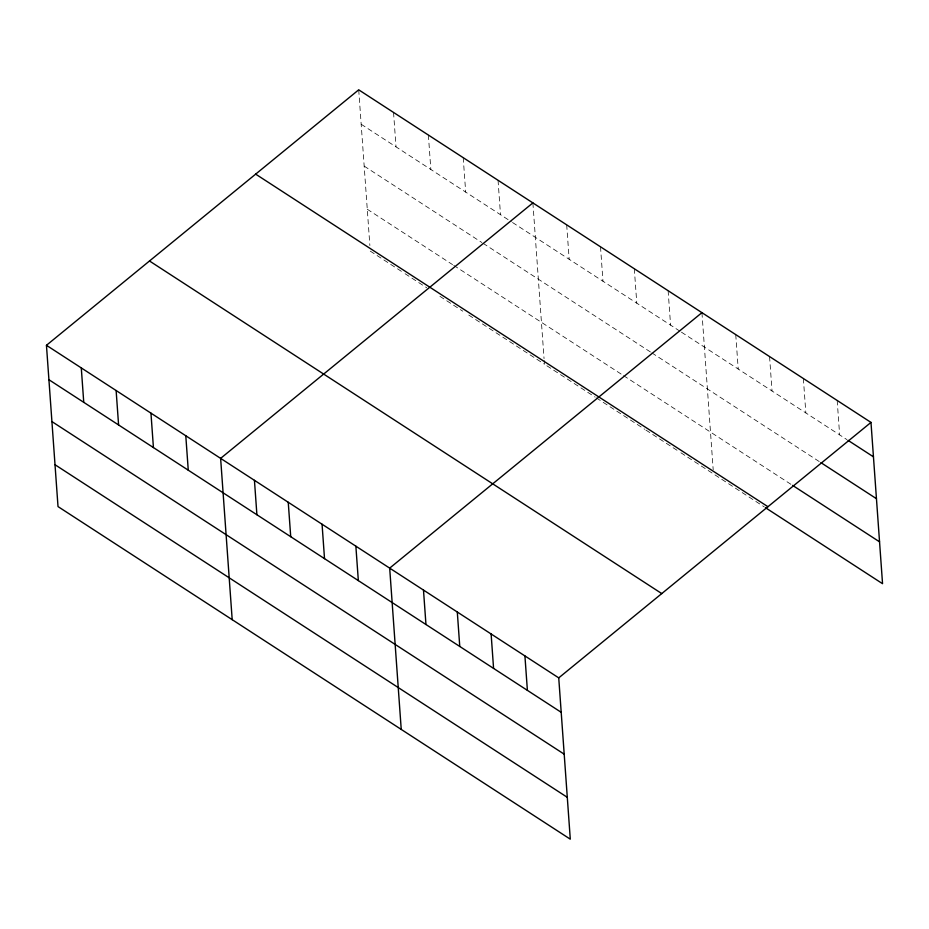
<?xml version="1.0" encoding="UTF-8"?>
<svg xmlns="http://www.w3.org/2000/svg" width="929" height="929" viewBox="0 0 929 929"><rect width="100%" height="100%" fill="white"/><g stroke="black" fill="none" stroke-linecap="round" stroke-linejoin="round"><path stroke-width="0.7" stroke-dasharray="4.64 3.48" d="M361.172 124.242L511.322 221.729M512.529 222.507L680.249 331.398M681.456 332.187L846.888 439.591M364.18 166.117L481.896 242.539M483.092 243.317L650.648 352.103M651.856 352.881L819.703 461.852M367.269 209.246L452.551 264.614M453.758 265.404L622.349 374.851M623.556 375.641L791.403 484.613M370.265 251.12L402.698 272.174M405.102 273.73L426.725 287.769M439.94 296.351L462.758 311.169M468.773 315.07L508.407 340.804M509.615 341.582L544.44 364.191L544.139 360.011M546.856 365.771L595.164 397.124M596.372 397.902L644.668 429.268M645.876 430.046L678.484 451.215M680.899 452.783L764.219 506.874M837.18 400.469L839.642 434.888M803.364 378.509L805.838 412.929M769.56 356.562L772.022 390.981M735.745 334.614L738.218 369.034M701.941 312.655L713.193 469.76M668.125 290.707L670.587 325.127M634.31 268.76L636.783 303.179M600.506 246.8L602.967 281.232M566.69 224.853L569.163 259.272M532.886 202.905L544.046 358.617M498.049 180.284L500.51 214.715M463.211 157.675L465.684 192.094M428.374 135.053L430.847 169.473M393.548 112.444L396.009 146.863M358.71 89.823L369.87 245.535"/><path stroke-width="1.39" d="M46.45 345.298L558.735 677.88L570.29 839.177L58.016 506.584L46.45 345.298L358.71 89.823L870.984 422.416L882.55 583.702L765.415 507.664M532.886 202.905L220.626 458.369L232.192 619.666M701.941 312.655L389.681 568.13L401.235 729.428M558.735 677.88L870.984 422.416M848.096 440.369L873.457 456.836M820.911 462.642L876.453 498.699M792.611 485.391L879.554 541.839M255.661 174.129L767.946 506.723M149.499 260.991L661.773 593.585M48.912 379.717L561.197 712.311M51.919 421.58L564.205 754.174M55.008 464.721L567.294 797.314M524.92 655.932L527.393 690.352M491.116 633.984L493.578 668.404M457.3 612.037L459.762 646.456M423.485 590.078L425.958 624.497M355.865 546.182L358.339 580.602M322.061 524.223L324.523 558.654M288.245 502.275L290.719 536.695M254.441 480.328L256.903 514.747M185.788 435.759L188.262 470.179M150.951 413.138L153.424 447.569M116.125 390.528L118.587 424.948M81.287 367.907L83.749 402.327"/></g></svg>
